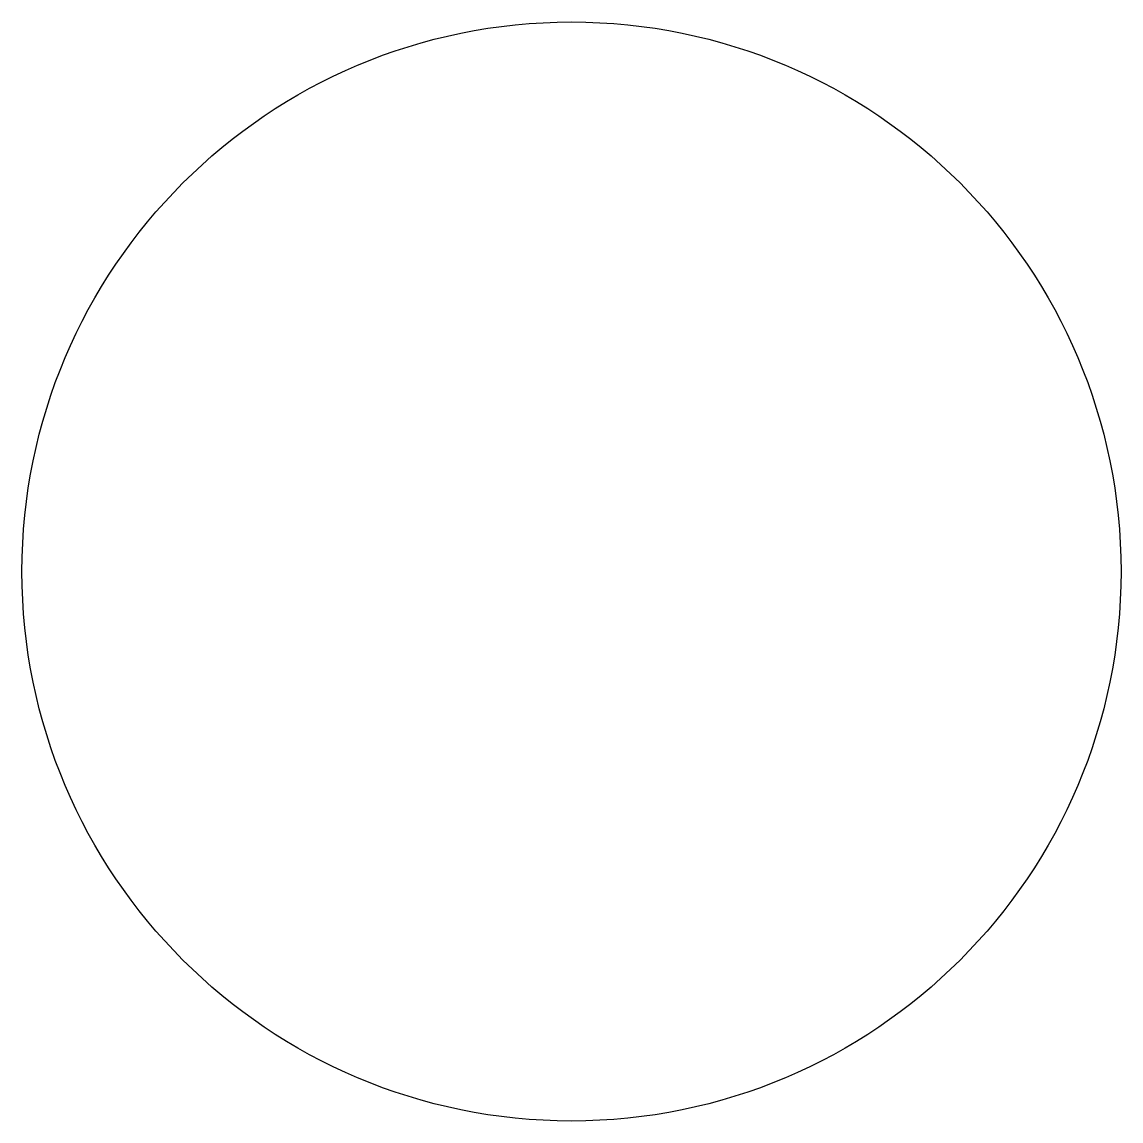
# Model space of a CAD drawing. Header units: millimetres. Extents: x 192.8 to 229.4, y -7.3 to 29.3.
import ezdxf

# ---------------------------------------------------------------- set-up
doc = ezdxf.new("R2010")
doc.units = ezdxf.units.MM

msp = doc.modelspace()

# ---------------------------------------------------------------- linework, layer by layer
msp.add_circle((211.05, 11), 18.3)

doc.saveas('drawing.dxf')
